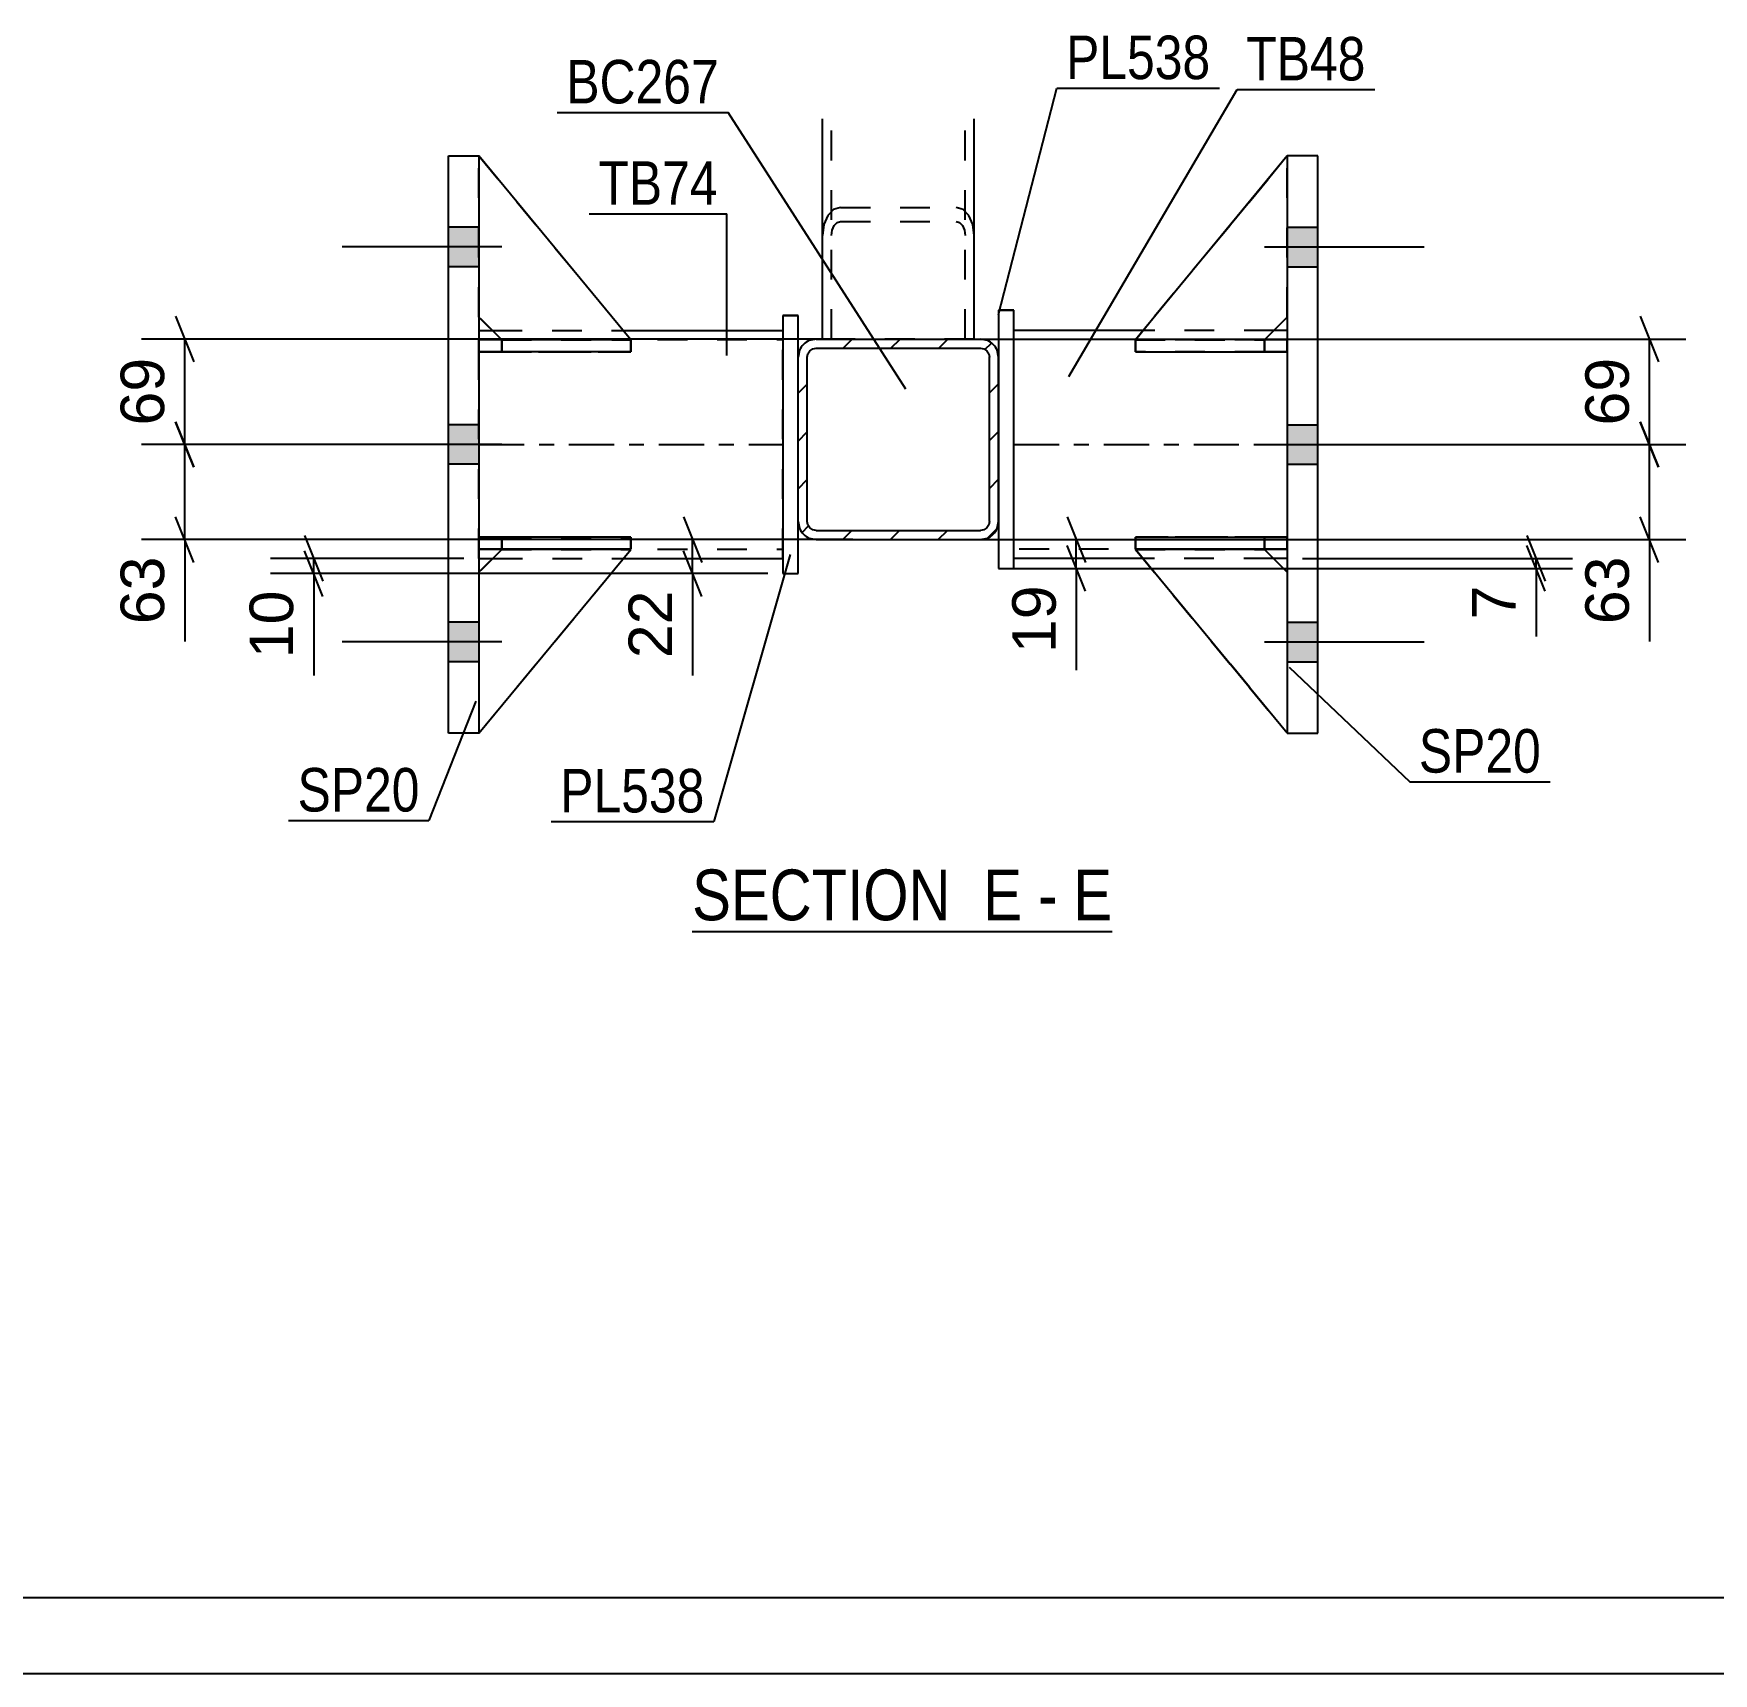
# Model space of a CAD drawing. Header units: millimetres. Extents: x -116 to 725, y -385 to 209.
# Drawn here: x 104.3 to 214.9, y -385.1 to -277.2 of the extents above; entities that cross this region are included whole.
import ezdxf

# ---------------------------------------------------------------- set-up
doc = ezdxf.new("R2010")
doc.units = ezdxf.units.MM
doc.linetypes.add('DXK_LINE_DOT2', pattern=[3.9198, 1.9599, -1.9599])
doc.linetypes.add('DXK_LINE_DOT3', pattern=[5.9187, 2.979, -0.9799, 0.9799, -0.9799])
doc.styles.add('Arial', font='arial.ttf', dxfattribs={"height": 0.2})
doc.styles.add('Arial Narrow', font='ARIALN.TTF', dxfattribs={"height": 0.2})

# ---------------------------------------------------------------- blocks, each defined once
blk = doc.blocks.new('Unknown-203724257-1113')
at = {"color": 5, "linetype": 'Continuous'}
for p, q in [((-110.93, -380.13), (720.07, -380.13)), ((-115.93, -385.13), (725.07, -385.13))]:
    blk.add_line(p, q, dxfattribs=at)
blk = doc.blocks.new('Unknown-203724257-15 - 7946')
at = {"color": 6, "linetype": 'Continuous'}
blk.add_line((147.66, -336.3), (175.31, -336.3), dxfattribs=at)
at = {"color": 0, "linetype": 'Continuous'}
for points in [[(165.77, -335.55), (165.77, -332.05), (147.66, -332.05), (147.66, -335.55)], [(169.38, -335.55), (169.38, -332.05), (166.82, -332.05), (166.82, -335.55)], [(171.7, -335.55), (171.7, -332.05), (170.43, -332.05), (170.43, -335.55)], [(175.31, -335.55), (175.31, -332.05), (172.75, -332.05), (172.75, -335.55)]]:
    blk.add_wipeout(points, dxfattribs=at)
at = {"color": 7, "linetype": 'Continuous', "style": 'Arial Narrow'}
for s, p in [('SECTION ', (147.66, -335.55)), ('E', (166.82, -335.55)), ('E', (172.75, -335.55)), ('-', (170.43, -335.55))]:
    blk.add_text(s, height=3.34, dxfattribs=at).set_placement(p)
blk = doc.blocks.new('Part-203724257-7990 - 7946')
at = {"color": 7, "linetype": 'DXK_LINE_DOT2'}
for p, q in [((135.13, -311.14), (133.63, -312.64)), ((133.63, -323.23), (143.63, -311.14)), ((133.63, -312.64), (135.13, -311.14)), ((133.63, -323.23), (143.63, -311.14)), ((143.63, -311.14), (135.13, -311.14)), ((135.13, -311.14), (135.13, -311.14)), ((135.13, -311.14), (143.63, -311.14)), ((143.63, -311.14), (143.63, -311.14)), ((133.63, -312.64), (133.63, -323.23))]:
    blk.add_line(p, q, dxfattribs=at)
blk = doc.blocks.new('Part-203724257-7982 - 7946')
at = {"color": 7, "linetype": 'DXK_LINE_DOT2'}
for p, q in [((176.83, -298.13), (176.83, -297.33)), ((176.83, -297.33), (185.33, -297.33)), ((186.83, -297.33), (176.83, -297.33)), ((185.33, -298.13), (185.33, -297.33)), ((185.33, -297.33), (186.83, -297.33)), ((186.83, -298.13), (186.83, -297.33)), ((186.83, -298.13), (186.83, -297.33)), ((186.83, -297.33), (186.83, -297.33)), ((185.33, -298.13), (176.83, -298.13)), ((176.83, -298.13), (186.83, -298.13)), ((186.83, -298.13), (185.33, -298.13)), ((186.83, -298.13), (186.83, -298.13))]:
    blk.add_line(p, q, dxfattribs=at)
blk = doc.blocks.new('Part-203724257-7980 - 7946')
at = {"color": 2, "linetype": 'Continuous'}
for p, q in [((186.83, -285.23), (176.83, -297.34)), ((186.83, -285.23), (186.83, -285.23)), ((186.83, -285.23), (186.83, -285.23)), ((185.34, -297.33), (186.83, -295.84)), ((178.08, -297.34), (176.83, -297.34)), ((176.83, -297.34), (176.83, -297.34))]:
    blk.add_line(p, q, dxfattribs=at)
at = {"color": 7, "linetype": 'DXK_LINE_DOT2'}
for p, q in [((186.83, -285.23), (176.83, -297.34)), ((186.83, -295.84), (186.83, -285.23)), ((185.33, -297.34), (186.83, -295.84)), ((185.33, -297.34), (176.83, -297.34)), ((185.33, -297.34), (178.08, -297.34)), ((185.33, -297.34), (185.34, -297.33)), ((185.33, -297.34), (185.33, -297.34))]:
    blk.add_line(p, q, dxfattribs=at)
blk = doc.blocks.new('Part-203724257-7989 - 7946')
at = {"color": 2, "linetype": 'Continuous'}
for p, q in [((133.63, -296.73), (134.52, -296.73)), ((143.13, -296.73), (153.63, -296.73)), ((133.63, -311.73), (134.54, -311.73)), ((143.14, -311.73), (153.63, -311.73))]:
    blk.add_line(p, q, dxfattribs=at)
at = {"color": 7, "linetype": 'DXK_LINE_DOT2'}
for p, q in [((133.63, -311.73), (133.63, -296.73)), ((133.63, -297.33), (153.63, -297.33)), ((134.52, -296.73), (143.13, -296.73)), ((153.63, -311.73), (153.63, -296.73)), ((133.63, -311.13), (153.63, -311.13)), ((134.54, -311.73), (143.14, -311.73))]:
    blk.add_line(p, q, dxfattribs=at)
at = {"color": 7, "linetype": 'DXK_LINE_DOT3'}
blk.add_line((133.63, -304.23), (153.63, -304.23), dxfattribs=at)
blk = doc.blocks.new('Part-203724257-7981 - 7946')
at = {"color": 7, "linetype": 'DXK_LINE_DOT2'}
for p, q in [((176.83, -311.13), (176.83, -310.33)), ((176.83, -310.33), (185.33, -310.33)), ((186.83, -310.33), (176.83, -310.33)), ((185.33, -311.13), (185.33, -310.33)), ((185.33, -310.33), (186.83, -310.33)), ((186.83, -311.13), (186.83, -310.33)), ((186.83, -311.13), (186.83, -310.33)), ((186.83, -310.33), (186.83, -310.33)), ((185.33, -311.13), (176.83, -311.13)), ((176.83, -311.13), (186.83, -311.13)), ((186.83, -311.13), (185.33, -311.13)), ((186.83, -311.13), (186.83, -311.13))]:
    blk.add_line(p, q, dxfattribs=at)
blk = doc.blocks.new('Part-203724257-8047 - 7946')
at = {"linetype": 'Continuous'}
h = blk.add_hatch(dxfattribs=at)
h.set_pattern_fill('', scale=0.7, style=0, pattern_type=0)
h.set_pattern_definition([(45, (167.0899, -310.4005), (-1.57154, 1.57154), [])])
h.paths.add_polyline_path([(166.63, -310.49), (167.09, -310.4), (167.48, -310.14), (167.74, -309.75), (167.83, -309.29), (167.83, -298.49), (167.74, -298.03), (167.48, -297.64), (167.09, -297.38), (166.63, -297.29), (155.83, -297.29), (155.37, -297.38), (154.98, -297.64), (154.72, -298.03), (154.63, -298.49), (154.63, -309.29), (154.72, -309.75), (154.98, -310.14), (155.37, -310.4), (155.83, -310.49)])
h.paths.add_polyline_path([(155.83, -309.89), (155.6, -309.85), (155.41, -309.72), (155.28, -309.52), (155.23, -309.29), (155.23, -298.49), (155.28, -298.26), (155.41, -298.07), (155.6, -297.94), (155.83, -297.89), (166.63, -297.89), (166.86, -297.94), (167.05, -298.07), (167.18, -298.26), (167.23, -298.49), (167.23, -309.29), (167.18, -309.52), (167.05, -309.72), (166.86, -309.85), (166.63, -309.89)])
at = {"color": 2, "linetype": 'Continuous'}
for p, q in [((155.83, -297.29), (155.37, -297.38)), ((155.83, -297.29), (155.83, -297.29)), ((155.83, -297.29), (166.63, -297.29)), ((166.63, -297.29), (166.63, -297.29)), ((167.09, -297.38), (166.63, -297.29)), ((154.72, -298.03), (154.63, -298.49)), ((154.63, -298.49), (154.63, -298.49)), ((154.63, -309.29), (154.63, -298.49)), ((155.23, -298.49), (155.28, -298.26)), ((155.23, -298.49), (155.23, -298.49)), ((155.23, -309.29), (155.23, -298.49)), ((155.28, -298.26), (155.41, -298.07)), ((155.41, -298.07), (155.6, -297.94)), ((155.6, -297.94), (155.83, -297.89)), ((155.83, -297.89), (155.83, -297.89)), ((155.83, -297.89), (166.63, -297.89)), ((166.63, -297.89), (166.63, -297.89)), ((166.63, -297.89), (166.86, -297.94)), ((166.86, -297.94), (167.05, -298.07)), ((167.05, -298.07), (167.18, -298.26)), ((167.18, -298.26), (167.23, -298.49)), ((167.23, -298.49), (167.23, -298.49)), ((167.23, -309.29), (167.23, -298.49)), ((167.83, -298.49), (167.74, -298.03)), ((167.83, -298.49), (167.83, -298.49)), ((167.83, -309.29), (167.83, -298.49)), ((154.63, -309.29), (154.63, -309.29)), ((154.63, -309.29), (154.72, -309.75)), ((155.23, -309.29), (155.23, -309.29)), ((155.28, -309.52), (155.23, -309.29)), ((155.41, -309.72), (155.28, -309.52)), ((167.18, -309.52), (167.05, -309.72)), ((167.23, -309.29), (167.18, -309.52)), ((167.23, -309.29), (167.23, -309.29)), ((167.74, -309.75), (167.83, -309.29)), ((167.83, -309.29), (167.83, -309.29)), ((155.37, -310.4), (155.83, -310.49)), ((155.6, -309.85), (155.41, -309.72)), ((155.83, -309.89), (155.6, -309.85)), ((155.83, -309.89), (155.83, -309.89)), ((155.83, -309.89), (166.63, -309.89)), ((155.83, -310.49), (155.83, -310.49)), ((155.83, -310.49), (166.63, -310.49)), ((166.86, -309.85), (166.63, -309.89)), ((166.63, -309.89), (166.63, -309.89)), ((166.63, -310.49), (167.09, -310.4)), ((166.63, -310.49), (166.63, -310.49)), ((167.05, -309.72), (166.86, -309.85))]:
    blk.add_line(p, q, dxfattribs=at)
for centre, start, end in [((155.83, -298.49), 112.5, 157.5), ((166.63, -298.49), 22.5, 67.5), ((155.83, -309.29), 202.5, 247.5), ((166.63, -309.29), 292.5, 337.5)]:
    blk.add_arc(centre, 1.2, start, end, dxfattribs=at)
blk = doc.blocks.new('Part-203724257-7983 - 7946')
at = {"color": 2, "linetype": 'Continuous'}
for p, q in [((176.83, -310.33), (186.83, -310.33)), ((176.83, -310.33), (176.83, -311.13)), ((186.83, -310.33), (186.83, -310.33)), ((186.83, -311.13), (186.83, -310.33)), ((186.83, -311.13), (176.83, -311.13))]:
    blk.add_line(p, q, dxfattribs=at)
at = {"color": 7, "linetype": 'DXK_LINE_DOT2'}
for p, q in [((185.33, -310.33), (176.83, -310.33)), ((186.83, -310.33), (185.33, -310.33)), ((185.33, -310.33), (185.33, -311.13)), ((186.83, -310.33), (186.83, -310.33)), ((176.83, -311.13), (185.33, -311.13)), ((185.33, -311.13), (186.83, -311.13))]:
    blk.add_line(p, q, dxfattribs=at)
blk = doc.blocks.new('Part-203724257-7984 - 7946')
at = {"color": 2, "linetype": 'Continuous'}
for p, q in [((176.84, -297.33), (176.83, -297.33)), ((176.83, -297.33), (176.83, -298.13)), ((186.83, -297.33), (178.08, -297.33)), ((186.83, -297.33), (186.83, -297.33)), ((186.83, -297.33), (186.83, -298.13)), ((176.83, -298.13), (186.83, -298.13))]:
    blk.add_line(p, q, dxfattribs=at)
at = {"color": 7, "linetype": 'DXK_LINE_DOT2'}
for p, q in [((178.08, -297.33), (176.84, -297.33)), ((185.33, -297.33), (176.84, -297.33)), ((185.33, -297.33), (186.83, -297.33)), ((185.33, -297.33), (185.33, -298.13)), ((186.83, -297.33), (186.83, -297.33)), ((176.83, -298.13), (185.33, -298.13)), ((185.33, -298.13), (186.83, -298.13))]:
    blk.add_line(p, q, dxfattribs=at)
blk = doc.blocks.new('Part-203724257-7991 - 7946')
at = {"color": 2, "linetype": 'Continuous'}
for p, q in [((135.13, -311.14), (133.63, -312.64)), ((133.63, -323.23), (143.63, -311.14)), ((143.63, -311.14), (135.13, -311.14)), ((135.13, -311.14), (135.13, -311.14)), ((143.63, -311.14), (143.63, -311.14))]:
    blk.add_line(p, q, dxfattribs=at)
at = {"color": 7, "linetype": 'DXK_LINE_DOT2'}
for p, q in [((133.63, -312.64), (135.13, -311.14)), ((133.63, -323.23), (143.63, -311.14)), ((135.13, -311.14), (143.63, -311.14)), ((133.63, -312.64), (133.63, -323.23))]:
    blk.add_line(p, q, dxfattribs=at)
blk = doc.blocks.new('Part-203724257-7992 - 7946')
at = {"color": 7, "linetype": 'DXK_LINE_DOT2'}
for p, q in [((133.63, -295.84), (133.63, -285.23)), ((133.63, -285.23), (143.63, -297.34)), ((133.63, -285.23), (143.63, -297.34)), ((135.13, -297.34), (133.63, -295.84)), ((135.13, -297.34), (133.63, -295.84)), ((143.63, -297.34), (135.13, -297.34)), ((135.13, -297.34), (135.13, -297.34)), ((135.13, -297.34), (143.63, -297.34)), ((143.63, -297.34), (143.63, -297.34))]:
    blk.add_line(p, q, dxfattribs=at)
blk = doc.blocks.new('Part-203724257-8057 - 7946')
at = {"color": 2, "linetype": 'Continuous'}
for p, q in [((153.63, -295.73), (154.63, -295.73)), ((153.63, -295.73), (153.63, -312.73)), ((154.63, -298.49), (154.63, -295.73)), ((154.63, -312.73), (154.63, -309.29)), ((153.63, -312.73), (154.63, -312.73))]:
    blk.add_line(p, q, dxfattribs=at)
at = {"color": 7, "linetype": 'DXK_LINE_DOT2'}
for p, q in [((154.63, -295.73), (153.63, -295.73)), ((154.63, -309.29), (154.63, -298.49)), ((153.63, -312.73), (154.63, -312.73))]:
    blk.add_line(p, q, dxfattribs=at)
blk = doc.blocks.new('Part-203724257-7993 - 7946')
at = {"color": 2, "linetype": 'Continuous'}
for p, q in [((133.63, -285.23), (133.63, -285.23)), ((133.63, -285.23), (133.63, -285.23)), ((143.63, -297.34), (133.63, -285.23)), ((135.12, -297.33), (133.63, -295.84)), ((142.38, -297.34), (143.63, -297.34)), ((143.63, -297.34), (143.63, -297.34))]:
    blk.add_line(p, q, dxfattribs=at)
at = {"color": 7, "linetype": 'DXK_LINE_DOT2'}
for p, q in [((133.63, -295.84), (133.63, -285.23)), ((133.63, -285.23), (143.63, -297.34)), ((135.13, -297.34), (133.63, -295.84)), ((135.13, -297.34), (135.12, -297.33)), ((143.63, -297.34), (135.13, -297.34)), ((135.13, -297.34), (135.13, -297.34)), ((135.13, -297.34), (142.38, -297.34))]:
    blk.add_line(p, q, dxfattribs=at)
blk = doc.blocks.new('Part-203724257-7994 - 7946')
at = {"color": 7, "linetype": 'DXK_LINE_DOT2'}
for p, q in [((133.63, -310.33), (135.13, -310.33)), ((143.63, -310.33), (133.63, -310.33)), ((133.63, -310.33), (133.63, -310.33)), ((133.63, -310.33), (133.63, -311.13)), ((133.63, -310.33), (133.63, -311.13)), ((135.13, -310.33), (143.63, -310.33)), ((135.13, -310.33), (135.13, -311.13)), ((143.63, -310.33), (143.63, -311.13)), ((135.13, -311.13), (133.63, -311.13)), ((133.63, -311.13), (143.63, -311.13)), ((133.63, -311.13), (133.63, -311.13)), ((143.63, -311.13), (135.13, -311.13))]:
    blk.add_line(p, q, dxfattribs=at)
blk = doc.blocks.new('Part-203724257-7995 - 7946')
at = {"color": 7, "linetype": 'DXK_LINE_DOT2'}
for p, q in [((133.63, -297.33), (135.13, -297.33)), ((143.4, -297.33), (133.63, -297.33)), ((133.63, -297.33), (133.63, -297.33)), ((133.63, -297.33), (133.63, -298.13)), ((133.63, -297.33), (133.63, -298.13)), ((135.13, -297.33), (143.63, -297.33)), ((135.13, -297.33), (135.13, -298.13)), ((143.63, -297.33), (143.63, -298.13)), ((135.13, -298.13), (133.63, -298.13)), ((133.63, -298.13), (143.63, -298.13)), ((133.63, -298.13), (133.63, -298.13)), ((143.63, -298.13), (135.13, -298.13))]:
    blk.add_line(p, q, dxfattribs=at)
blk = doc.blocks.new('Part-203724257-7996 - 7946')
at = {"color": 2, "linetype": 'Continuous'}
for p, q in [((133.63, -311.13), (133.63, -310.33)), ((143.63, -310.33), (133.63, -310.33)), ((143.63, -311.13), (143.63, -310.33)), ((143.63, -311.13), (133.63, -311.13)), ((133.63, -311.13), (133.63, -311.13))]:
    blk.add_line(p, q, dxfattribs=at)
at = {"color": 7, "linetype": 'DXK_LINE_DOT2'}
for p, q in [((135.13, -310.33), (133.63, -310.33)), ((135.13, -311.13), (135.13, -310.33)), ((143.63, -310.33), (135.13, -310.33)), ((133.63, -311.13), (135.13, -311.13)), ((135.13, -311.13), (143.63, -311.13))]:
    blk.add_line(p, q, dxfattribs=at)
blk = doc.blocks.new('Part-203724257-7997 - 7946')
at = {"color": 2, "linetype": 'Continuous'}
for p, q in [((133.63, -298.13), (133.63, -297.33)), ((133.63, -297.33), (142.38, -297.33)), ((143.63, -297.33), (143.62, -297.33)), ((143.63, -298.13), (143.63, -297.33)), ((143.63, -298.13), (133.63, -298.13)), ((133.63, -298.13), (133.63, -298.13))]:
    blk.add_line(p, q, dxfattribs=at)
at = {"color": 7, "linetype": 'DXK_LINE_DOT2'}
for p, q in [((135.13, -297.33), (133.63, -297.33)), ((135.13, -298.13), (135.13, -297.33)), ((135.13, -297.33), (143.62, -297.33)), ((133.63, -298.13), (135.13, -298.13)), ((135.13, -298.13), (143.63, -298.13))]:
    blk.add_line(p, q, dxfattribs=at)
blk = doc.blocks.new('Bolt-203724257-8066 - 7946')
at = {"linetype": 'Continuous'}
for points in [[(188.83, -292.53), (188.83, -289.93), (186.83, -289.93), (186.83, -292.53)], [(188.83, -292.53), (188.83, -289.93), (186.83, -289.93), (186.83, -292.53)], [(188.83, -292.53), (188.83, -289.93), (186.83, -289.93), (186.83, -292.53)], [(188.83, -305.53), (188.83, -302.93), (186.83, -302.93), (186.83, -305.53)], [(188.83, -305.53), (188.83, -302.93), (186.83, -302.93), (186.83, -305.53)], [(188.83, -318.53), (188.83, -315.93), (186.83, -315.93), (186.83, -318.53)], [(188.83, -318.53), (188.83, -315.93), (186.83, -315.93), (186.83, -318.53)], [(188.83, -318.53), (188.83, -315.93), (186.83, -315.93), (186.83, -318.53)]]:
    blk.add_hatch(color=1, dxfattribs=at).paths.add_polyline_path(points)
at = {"color": 1, "linetype": 'Continuous'}
for p, q in [((186.83, -289.93), (188.83, -289.93)), ((186.83, -289.93), (188.83, -289.93)), ((186.83, -289.93), (188.83, -289.93)), ((185.33, -291.23), (195.83, -291.23)), ((185.33, -291.23), (195.83, -291.23)), ((185.33, -291.23), (195.83, -291.23)), ((186.83, -292.53), (188.83, -292.53)), ((186.83, -292.53), (188.83, -292.53)), ((186.83, -292.53), (188.83, -292.53)), ((186.83, -302.93), (188.83, -302.93)), ((186.83, -302.93), (188.83, -302.93)), ((185.33, -304.23), (195.83, -304.23)), ((185.33, -304.23), (195.83, -304.23)), ((186.83, -305.53), (188.83, -305.53)), ((186.83, -305.53), (188.83, -305.53)), ((186.83, -315.93), (188.83, -315.93)), ((186.83, -315.93), (188.83, -315.93)), ((186.83, -315.93), (188.83, -315.93)), ((185.33, -317.23), (195.83, -317.23)), ((185.33, -317.23), (195.83, -317.23)), ((185.33, -317.23), (195.83, -317.23)), ((186.83, -318.53), (188.83, -318.53)), ((186.83, -318.53), (188.83, -318.53)), ((186.83, -318.53), (188.83, -318.53))]:
    blk.add_line(p, q, dxfattribs=at)
blk = doc.blocks.new('Part-203724257-8002 - 7946')
at = {"color": 2, "linetype": 'Continuous'}
for p, q in [((188.83, -285.23), (186.83, -285.23)), ((186.83, -285.23), (186.83, -323.23)), ((188.83, -323.23), (188.83, -285.23)), ((186.83, -323.23), (188.83, -323.23))]:
    blk.add_line(p, q, dxfattribs=at)
blk = doc.blocks.new('Bolt-203724257-8067 - 7946')
at = {"linetype": 'Continuous'}
for points in [[(133.63, -292.53), (133.63, -289.93), (131.63, -289.93), (131.63, -292.53)], [(133.63, -292.53), (133.63, -289.93), (131.63, -289.93), (131.63, -292.53)], [(133.63, -292.53), (133.63, -289.93), (131.63, -289.93), (131.63, -292.53)], [(133.63, -305.53), (133.63, -302.93), (131.63, -302.93), (131.63, -305.53)], [(133.63, -305.53), (133.63, -302.93), (131.63, -302.93), (131.63, -305.53)], [(133.63, -318.53), (133.63, -315.93), (131.63, -315.93), (131.63, -318.53)], [(133.63, -318.53), (133.63, -315.93), (131.63, -315.93), (131.63, -318.53)], [(133.63, -318.53), (133.63, -315.93), (131.63, -315.93), (131.63, -318.53)]]:
    blk.add_hatch(color=1, dxfattribs=at).paths.add_polyline_path(points)
at = {"color": 1, "linetype": 'Continuous'}
for p, q in [((133.63, -289.93), (131.63, -289.93)), ((133.63, -289.93), (131.63, -289.93)), ((133.63, -289.93), (131.63, -289.93)), ((135.13, -291.23), (124.63, -291.23)), ((135.13, -291.23), (124.63, -291.23)), ((135.13, -291.23), (124.63, -291.23)), ((133.63, -292.53), (131.63, -292.53)), ((133.63, -292.53), (131.63, -292.53)), ((133.63, -292.53), (131.63, -292.53)), ((133.63, -302.93), (131.63, -302.93)), ((133.63, -302.93), (131.63, -302.93)), ((135.13, -304.23), (124.63, -304.23)), ((135.13, -304.23), (124.63, -304.23)), ((133.63, -305.53), (131.63, -305.53)), ((133.63, -305.53), (131.63, -305.53)), ((133.63, -315.93), (131.63, -315.93)), ((133.63, -315.93), (131.63, -315.93)), ((133.63, -315.93), (131.63, -315.93)), ((135.13, -317.23), (124.63, -317.23)), ((135.13, -317.23), (124.63, -317.23)), ((135.13, -317.23), (124.63, -317.23)), ((133.63, -318.53), (131.63, -318.53)), ((133.63, -318.53), (131.63, -318.53)), ((133.63, -318.53), (131.63, -318.53))]:
    blk.add_line(p, q, dxfattribs=at)
blk = doc.blocks.new('Part-203724257-8007 - 7946')
at = {"color": 2, "linetype": 'Continuous'}
for p, q in [((131.63, -285.23), (133.63, -285.23)), ((131.63, -323.23), (131.63, -285.23)), ((133.63, -285.23), (133.63, -323.23)), ((133.63, -323.23), (131.63, -323.23))]:
    blk.add_line(p, q, dxfattribs=at)
blk = doc.blocks.new('Part-203724257-8077 - 7946')
at = {"color": 2, "linetype": 'Continuous'}
for p, q in [((156.23, -297.29), (156.23, -282.8)), ((166.23, -297.29), (166.23, -282.8))]:
    blk.add_line(p, q, dxfattribs=at)
at = {"color": 7, "linetype": 'DXK_LINE_DOT2'}
for p, q in [((156.83, -297.29), (156.83, -282.8)), ((165.63, -297.29), (165.63, -282.8)), ((166.23, -297.29), (156.23, -297.29)), ((156.23, -297.29), (156.32, -297.29))]:
    blk.add_line(p, q, dxfattribs=at)
blk = doc.blocks.new('Part-203724257-8084 - 7946')
at = {"color": 7, "linetype": 'DXK_LINE_DOT2'}
for p, q in [((156.23, -297.29), (156.23, -282.8)), ((156.83, -297.29), (156.83, -282.8)), ((165.63, -297.29), (165.63, -282.8)), ((166.23, -297.29), (166.23, -282.8)), ((156.58, -289.16), (156.32, -289.76)), ((156.97, -288.76), (156.58, -289.16)), ((157.43, -288.62), (156.97, -288.76)), ((157.01, -289.82), (157.2, -289.62)), ((157.2, -289.62), (157.43, -289.55)), ((157.43, -288.62), (165.03, -288.62)), ((157.43, -289.55), (165.03, -289.55)), ((165.49, -288.76), (165.03, -288.62)), ((165.03, -289.55), (165.26, -289.62)), ((165.26, -289.62), (165.45, -289.82)), ((165.88, -289.16), (165.49, -288.76)), ((166.14, -289.76), (165.88, -289.16)), ((156.32, -289.76), (156.23, -290.48)), ((156.83, -290.48), (156.88, -290.12)), ((156.88, -290.12), (157.01, -289.82)), ((165.45, -289.82), (165.58, -290.12)), ((165.58, -290.12), (165.63, -290.48)), ((166.23, -290.48), (166.14, -289.76)), ((166.23, -297.29), (156.23, -297.29))]:
    blk.add_line(p, q, dxfattribs=at)
blk = doc.blocks.new('Part-203724257-8147 - 7946')
at = {"color": 2, "linetype": 'Continuous'}
for p, q in [((167.83, -295.39), (168.83, -295.39)), ((167.83, -295.39), (167.83, -312.39)), ((168.83, -312.39), (168.83, -295.39)), ((167.83, -312.39), (168.83, -312.39))]:
    blk.add_line(p, q, dxfattribs=at)
at = {"color": 7, "linetype": 'DXK_LINE_DOT2'}
for p, q in [((168.83, -295.39), (167.83, -295.39)), ((167.83, -312.39), (168.83, -312.39))]:
    blk.add_line(p, q, dxfattribs=at)
blk = doc.blocks.new('Part-203724257-8152 - 7946')
at = {"color": 2, "linetype": 'Continuous'}
for p, q in [((177.33, -296.73), (168.83, -296.73)), ((186.83, -296.73), (185.94, -296.73)), ((177.32, -311.73), (168.83, -311.73)), ((186.83, -311.73), (185.92, -311.73))]:
    blk.add_line(p, q, dxfattribs=at)
at = {"color": 7, "linetype": 'DXK_LINE_DOT2'}
for p, q in [((168.83, -311.73), (168.83, -296.73)), ((186.83, -297.33), (168.83, -297.33)), ((185.94, -296.73), (177.33, -296.73)), ((186.83, -296.73), (186.83, -311.73)), ((186.83, -311.13), (168.83, -311.13)), ((185.92, -311.73), (177.32, -311.73))]:
    blk.add_line(p, q, dxfattribs=at)
at = {"color": 7, "linetype": 'DXK_LINE_DOT3'}
blk.add_line((168.83, -304.23), (186.83, -304.23), dxfattribs=at)
blk = doc.blocks.new('Part-203724257-8153 - 7946')
at = {"color": 7, "linetype": 'DXK_LINE_DOT2'}
for p, q in [((176.83, -311.14), (185.33, -311.14)), ((186.83, -323.23), (176.83, -311.14)), ((176.83, -311.14), (176.83, -311.14)), ((185.33, -311.14), (176.83, -311.14)), ((176.83, -311.14), (186.83, -323.23)), ((185.33, -311.14), (186.83, -312.64)), ((185.33, -311.14), (185.33, -311.14)), ((186.83, -312.64), (185.33, -311.14)), ((186.83, -312.64), (186.83, -323.23))]:
    blk.add_line(p, q, dxfattribs=at)
blk = doc.blocks.new('Part-203724257-8154 - 7946')
at = {"color": 2, "linetype": 'Continuous'}
for p, q in [((176.83, -311.14), (176.83, -311.14)), ((185.33, -311.14), (176.83, -311.14)), ((186.83, -323.23), (176.83, -311.14)), ((185.33, -311.14), (185.33, -311.14)), ((185.33, -311.14), (186.83, -312.64))]:
    blk.add_line(p, q, dxfattribs=at)
at = {"color": 7, "linetype": 'DXK_LINE_DOT2'}
for p, q in [((176.83, -311.14), (185.33, -311.14)), ((186.83, -323.23), (176.83, -311.14)), ((185.33, -311.14), (186.83, -312.64)), ((186.83, -312.64), (186.83, -323.23))]:
    blk.add_line(p, q, dxfattribs=at)
blk = doc.blocks.new('Part-203724257-8155 - 7946')
at = {"color": 7, "linetype": 'DXK_LINE_DOT2'}
for p, q in [((186.83, -285.23), (176.83, -297.34)), ((176.83, -297.34), (186.83, -285.23)), ((186.83, -295.84), (186.83, -285.23)), ((185.33, -297.34), (186.83, -295.84)), ((185.33, -297.34), (186.83, -295.84)), ((176.83, -297.34), (185.33, -297.34)), ((176.83, -297.34), (176.83, -297.34)), ((185.33, -297.34), (176.83, -297.34)), ((185.33, -297.34), (185.33, -297.34))]:
    blk.add_line(p, q, dxfattribs=at)
blk = doc.blocks.new('StraightDimension-203724257-8181 - 7946')
at = {"color": 7, "linetype": 'Continuous'}
for p, q in [((147.09, -308.99), (148.29, -311.99)), ((156.02, -310.49), (144.84, -310.49)), ((147.69, -312.73), (147.69, -310.49)), ((148.29, -314.23), (147.09, -311.23)), ((152.63, -312.73), (144.84, -312.73)), ((147.69, -312.73), (147.69, -319.43)), ((147.69, -312.73), (147.69, -319.43))]:
    blk.add_line(p, q, dxfattribs=at)
at = {"color": 0}
blk.add_wipeout([(146.94, -313.25), (142.74, -313.25), (142.74, -318.9), (146.94, -318.9)], dxfattribs=at)
at = {"color": 3, "style": 'Arial'}
blk.add_text('22', height=2.865, rotation=90.0002, dxfattribs=at).set_placement((146.34, -318.3))
blk = doc.blocks.new('StraightDimension-203724257-8216 - 7946')
at = {"color": 7, "linetype": 'Continuous'}
for p, q in [((113.66, -295.79), (114.86, -298.79)), ((158.24, -297.29), (111.41, -297.29)), ((114.26, -304.23), (114.26, -297.29)), ((114.86, -305.73), (113.66, -302.73)), ((130.63, -304.23), (111.41, -304.23))]:
    blk.add_line(p, q, dxfattribs=at)
at = {"color": 0}
blk.add_wipeout([(113.51, -297.94), (109.31, -297.94), (109.31, -303.58), (113.51, -303.58)], dxfattribs=at)
at = {"color": 3, "style": 'Arial'}
blk.add_text('69', height=2.865, rotation=90.0002, dxfattribs=at).set_placement((112.91, -302.98))
blk = doc.blocks.new('StraightDimension-203724257-8203 - 7946')
at = {"color": 7, "linetype": 'Continuous'}
for p, q in [((113.66, -302.73), (114.86, -305.73)), ((130.63, -304.23), (111.41, -304.23)), ((114.26, -310.49), (114.26, -304.23)), ((114.86, -311.99), (113.66, -308.99)), ((158.24, -310.49), (111.41, -310.49)), ((114.26, -310.49), (114.26, -317.19)), ((114.26, -310.49), (114.26, -317.19))]:
    blk.add_line(p, q, dxfattribs=at)
at = {"color": 0}
blk.add_wipeout([(113.51, -311.02), (109.31, -311.02), (109.31, -316.66), (113.51, -316.66)], dxfattribs=at)
at = {"color": 3, "style": 'Arial'}
blk.add_text('63', height=2.865, rotation=90.0002, dxfattribs=at).set_placement((112.91, -316.06))
blk = doc.blocks.new('StraightDimension-203724257-8230 - 7946')
at = {"color": 7, "linetype": 'Continuous'}
for p, q in [((210.06, -295.79), (211.26, -298.79)), ((165.76, -297.29), (213.06, -297.29)), ((210.66, -304.23), (210.66, -297.29)), ((211.26, -305.73), (210.06, -302.73)), ((189.83, -304.23), (213.06, -304.23))]:
    blk.add_line(p, q, dxfattribs=at)
at = {"color": 0}
blk.add_wipeout([(209.91, -297.94), (205.71, -297.94), (205.71, -303.58), (209.91, -303.58)], dxfattribs=at)
at = {"color": 3, "style": 'Arial'}
blk.add_text('69', height=2.865, rotation=90.0002, dxfattribs=at).set_placement((209.31, -302.98))
blk = doc.blocks.new('StraightDimension-203724257-8159 - 7946')
at = {"color": 7, "linetype": 'Continuous'}
for p, q in [((122.15, -310.23), (123.35, -313.23)), ((132.63, -311.73), (119.9, -311.73)), ((123.35, -314.23), (122.15, -311.23)), ((122.75, -312.73), (122.75, -311.73)), ((152.63, -312.73), (119.9, -312.73)), ((122.75, -312.73), (122.75, -319.43)), ((122.75, -312.73), (122.75, -319.43))]:
    blk.add_line(p, q, dxfattribs=at)
at = {"color": 0}
blk.add_wipeout([(122, -313.25), (117.8, -313.25), (117.8, -318.9), (122, -318.9)], dxfattribs=at)
at = {"color": 3, "style": 'Arial'}
blk.add_text('10', height=2.865, rotation=90.0002, dxfattribs=at).set_placement((121.4, -318.3))
blk = doc.blocks.new('StraightDimension-203724257-8170 - 7946')
at = {"color": 7, "linetype": 'Continuous'}
for p, q in [((172.34, -308.99), (173.54, -311.99)), ((166.24, -310.49), (175.34, -310.49)), ((172.94, -312.39), (172.94, -310.49)), ((173.54, -313.89), (172.34, -310.89)), ((168.83, -312.39), (175.34, -312.39)), ((172.94, -312.39), (172.94, -319.09)), ((172.94, -312.39), (172.94, -319.09))]:
    blk.add_line(p, q, dxfattribs=at)
at = {"color": 0}
blk.add_wipeout([(172.19, -312.92), (167.99, -312.92), (167.99, -318.56), (172.19, -318.56)], dxfattribs=at)
at = {"color": 3, "style": 'Arial'}
blk.add_text('19', height=2.865, rotation=90.0002, dxfattribs=at).set_placement((171.59, -317.96))
blk = doc.blocks.new('StraightDimension-203724257-8192 - 7946')
at = {"color": 7, "linetype": 'Continuous'}
for p, q in [((202.6, -310.23), (203.8, -313.23)), ((187.83, -311.73), (205.6, -311.73)), ((203.8, -313.89), (202.6, -310.89)), ((203.2, -312.39), (203.2, -311.73)), ((169.83, -312.39), (205.6, -312.39)), ((203.2, -312.39), (203.2, -316.87)), ((203.2, -312.39), (203.2, -316.87))]:
    blk.add_line(p, q, dxfattribs=at)
at = {"color": 0}
blk.add_wipeout([(202.45, -312.92), (198.25, -312.92), (198.25, -316.34), (202.45, -316.34)], dxfattribs=at)
at = {"color": 3, "style": 'Arial'}
blk.add_text('7', height=2.87, rotation=90.0002, dxfattribs=at).set_placement((201.85, -315.74))
blk = doc.blocks.new('StraightDimension-203724257-8243 - 7946')
at = {"color": 7, "linetype": 'Continuous'}
for p, q in [((210.06, -302.73), (211.26, -305.73)), ((189.83, -304.23), (213.06, -304.23)), ((210.66, -310.49), (210.66, -304.23)), ((211.26, -311.99), (210.06, -308.99)), ((167.63, -310.49), (213.06, -310.49)), ((210.66, -310.49), (210.66, -317.19)), ((210.66, -310.49), (210.66, -317.19))]:
    blk.add_line(p, q, dxfattribs=at)
at = {"color": 0}
blk.add_wipeout([(209.91, -311.02), (205.71, -311.02), (205.71, -316.66), (209.91, -316.66)], dxfattribs=at)
at = {"color": 3, "style": 'Arial'}
blk.add_text('63', height=2.865, rotation=90.0002, dxfattribs=at).set_placement((209.31, -316.06))
blk = doc.blocks.new('Mark-203724257-8053 - 7946')
at = {"color": 30, "linetype": 'Continuous'}
for p in [(154.11, -311.48), (138.38, -329.05)]:
    blk.add_line(p, (149.08, -329.05), dxfattribs=at)
at = {"color": 0}
blk.add_wipeout([(148.48, -328.45), (148.48, -325.45), (138.98, -325.45), (138.98, -328.45)], dxfattribs=at)
blk.add_wipeout([(148.48, -328.45), (148.48, -325.45), (138.98, -325.45), (138.98, -328.45)], dxfattribs=at)
at = {"color": 3, "style": 'Arial Narrow'}
blk.add_text('PL538', height=2.863, dxfattribs=at).set_placement((138.98, -328.45))
blk = doc.blocks.new('Mark-203724257-7985 - 7946')
at = {"color": 30, "linetype": 'Continuous'}
for p in [(140.89, -289.05), (149.94, -298.37)]:
    blk.add_line(p, (149.94, -289.05), dxfattribs=at)
at = {"color": 0}
blk.add_wipeout([(149.34, -288.45), (149.34, -285.45), (141.49, -285.45), (141.49, -288.45)], dxfattribs=at)
blk.add_wipeout([(149.34, -288.45), (149.34, -285.45), (141.49, -285.45), (141.49, -288.45)], dxfattribs=at)
at = {"color": 3, "style": 'Arial Narrow'}
blk.add_text('TB74', height=2.863, dxfattribs=at).set_placement((141.49, -288.45))
blk = doc.blocks.new('Mark-203724257-7998 - 7946')
at = {"color": 30, "linetype": 'Continuous'}
for p, q in [((186.96, -318.88), (194.89, -326.43)), ((194.89, -326.43), (204.13, -326.43))]:
    blk.add_line(p, q, dxfattribs=at)
at = {"color": 0}
blk.add_wipeout([(203.53, -325.83), (203.53, -322.83), (195.49, -322.83), (195.49, -325.83)], dxfattribs=at)
blk.add_wipeout([(203.53, -325.83), (203.53, -322.83), (195.49, -322.83), (195.49, -325.83)], dxfattribs=at)
at = {"color": 3, "style": 'Arial Narrow'}
blk.add_text('SP20', height=2.863, dxfattribs=at).set_placement((195.49, -325.83))
blk = doc.blocks.new('Mark-203724257-8003 - 7946')
at = {"color": 30, "linetype": 'Continuous'}
for p in [(133.42, -321.13), (121.09, -328.99)]:
    blk.add_line(p, (130.33, -328.99), dxfattribs=at)
at = {"color": 0}
blk.add_wipeout([(129.73, -328.39), (129.73, -325.39), (121.69, -325.39), (121.69, -328.39)], dxfattribs=at)
blk.add_wipeout([(129.73, -328.39), (129.73, -325.39), (121.69, -325.39), (121.69, -328.39)], dxfattribs=at)
at = {"color": 3, "style": 'Arial Narrow'}
blk.add_text('SP20', height=2.863, dxfattribs=at).set_placement((121.69, -328.39))
blk = doc.blocks.new('Mark-203724257-8043 - 7946')
at = {"color": 30, "linetype": 'Continuous'}
for p in [(138.78, -282.38), (161.72, -300.59)]:
    blk.add_line(p, (150.03, -282.38), dxfattribs=at)
at = {"color": 0}
blk.add_wipeout([(149.43, -281.78), (149.43, -278.78), (139.38, -278.78), (139.38, -281.78)], dxfattribs=at)
blk.add_wipeout([(149.43, -281.78), (149.43, -278.78), (139.38, -278.78), (139.38, -281.78)], dxfattribs=at)
at = {"color": 3, "style": 'Arial Narrow'}
blk.add_text('BC267', height=2.863, dxfattribs=at).set_placement((139.38, -281.78))
blk = doc.blocks.new('Mark-203724257-8148 - 7946')
at = {"color": 30, "linetype": 'Continuous'}
for p, q in [((172.46, -299.76), (183.53, -280.87)), ((183.53, -280.87), (192.58, -280.87))]:
    blk.add_line(p, q, dxfattribs=at)
at = {"color": 0}
blk.add_wipeout([(191.98, -280.27), (191.98, -277.27), (184.13, -277.27), (184.13, -280.27)], dxfattribs=at)
blk.add_wipeout([(191.98, -280.27), (191.98, -277.27), (184.13, -277.27), (184.13, -280.27)], dxfattribs=at)
at = {"color": 3, "style": 'Arial Narrow'}
blk.add_text('TB48', height=2.863, dxfattribs=at).set_placement((184.13, -280.27))
blk = doc.blocks.new('Mark-203724257-8143 - 7946')
at = {"color": 30, "linetype": 'Continuous'}
for p, q in [((167.83, -295.68), (171.67, -280.78)), ((171.67, -280.78), (182.37, -280.78))]:
    blk.add_line(p, q, dxfattribs=at)
at = {"color": 0}
blk.add_wipeout([(181.77, -280.18), (181.77, -277.18), (172.27, -277.18), (172.27, -280.18)], dxfattribs=at)
blk.add_wipeout([(181.77, -280.18), (181.77, -277.18), (172.27, -277.18), (172.27, -280.18)], dxfattribs=at)
at = {"color": 3, "style": 'Arial Narrow'}
blk.add_text('PL538', height=2.863, dxfattribs=at).set_placement((172.27, -280.18))

msp = doc.modelspace()

# ---------------------------------------------------------------- block references
for name in ['Unknown-203724257-1113', 'Part-203724257-8077 - 7946', 'Part-203724257-8084 - 7946', 'Part-203724257-8007 - 7946', 'Part-203724257-7992 - 7946', 'Part-203724257-7993 - 7946', 'Part-203724257-7980 - 7946', 'Part-203724257-8155 - 7946', 'Part-203724257-8002 - 7946', 'Bolt-203724257-8067 - 7946', 'Bolt-203724257-8066 - 7946', 'Part-203724257-8057 - 7946', 'Part-203724257-8147 - 7946', 'Part-203724257-7989 - 7946', 'Part-203724257-7995 - 7946', 'Part-203724257-7997 - 7946', 'Part-203724257-8047 - 7946', 'Part-203724257-8152 - 7946', 'Part-203724257-7982 - 7946', 'Part-203724257-7984 - 7946', 'Part-203724257-7994 - 7946', 'Part-203724257-7996 - 7946', 'Part-203724257-7981 - 7946', 'Part-203724257-7983 - 7946', 'Part-203724257-7990 - 7946', 'Part-203724257-7991 - 7946', 'Part-203724257-8153 - 7946', 'Part-203724257-8154 - 7946']:
    msp.add_blockref(name, (0, 0))

# ---------------------------------------------------------------- next in the draw order: block references
for name in ['StraightDimension-203724257-8216 - 7946', 'StraightDimension-203724257-8230 - 7946', 'StraightDimension-203724257-8181 - 7946', 'StraightDimension-203724257-8170 - 7946', 'Mark-203724257-7998 - 7946', 'Mark-203724257-8003 - 7946', 'Unknown-203724257-15 - 7946']:
    msp.add_blockref(name, (0, 0))

# ---------------------------------------------------------------- next in the draw order: block references
for name in ['Mark-203724257-8148 - 7946', 'Mark-203724257-7985 - 7946', 'StraightDimension-203724257-8203 - 7946', 'StraightDimension-203724257-8192 - 7946']:
    msp.add_blockref(name, (0, 0))

# ---------------------------------------------------------------- next in the draw order: block references
for name in ['Mark-203724257-8143 - 7946', 'Mark-203724257-8043 - 7946', 'StraightDimension-203724257-8243 - 7946', 'StraightDimension-203724257-8159 - 7946']:
    msp.add_blockref(name, (0, 0))

# ---------------------------------------------------------------- next in the draw order: block references
msp.add_blockref('Mark-203724257-8053 - 7946', (0, 0))

doc.saveas('drawing.dxf')
